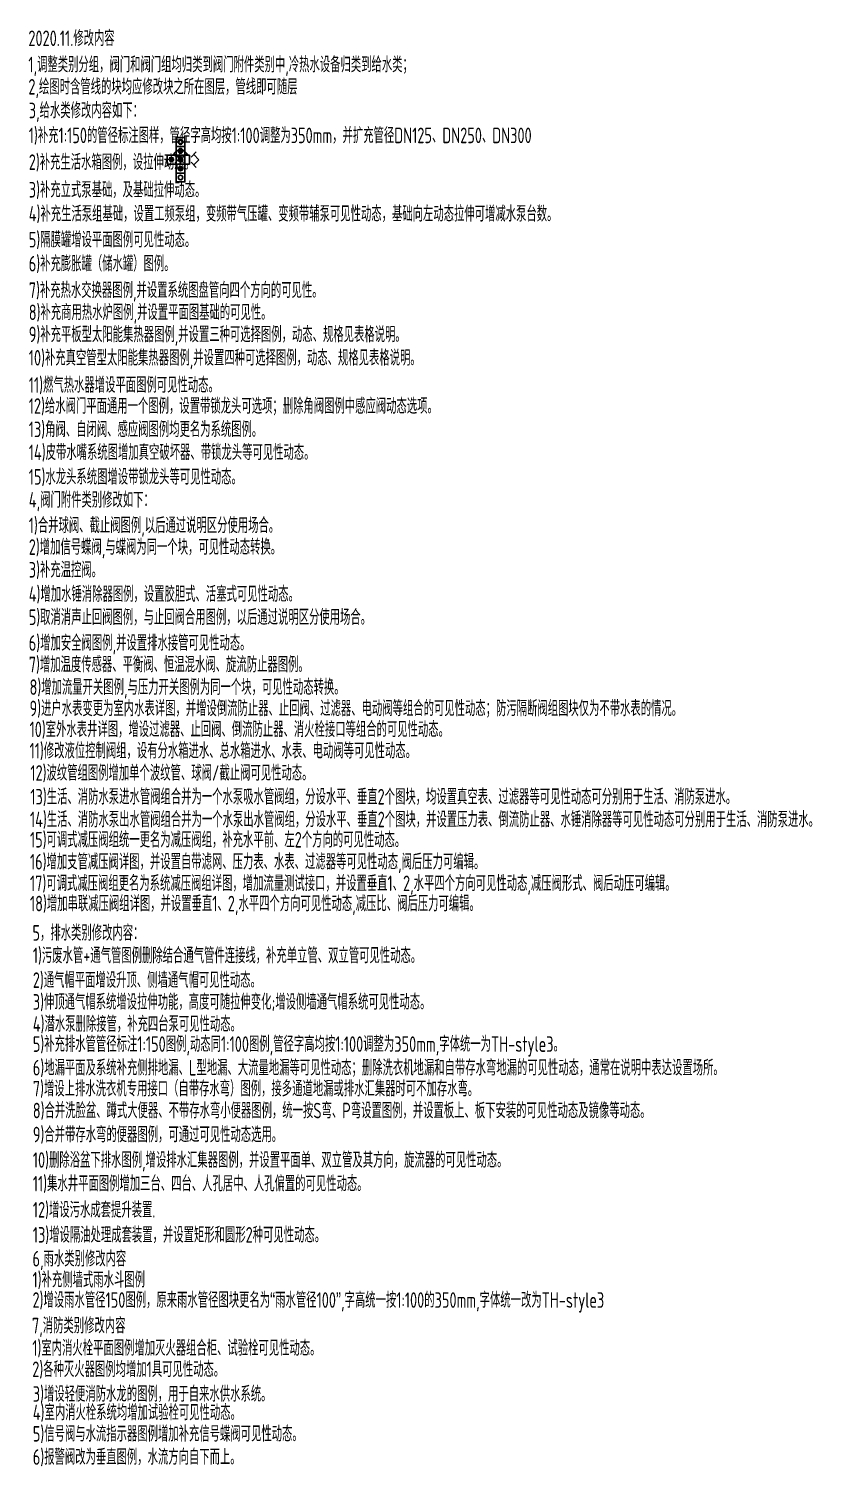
# Model space of a CAD drawing. Extents: x -84241 to 2571207, y -257003 to 1687411.
# Drawn here: x -3415 to 14223, y -29404 to 2947 of the extents above; entities that cross this region are included whole.
import ezdxf

# ---------------------------------------------------------------- set-up
doc = ezdxf.new("R2010")
doc.units = 0
doc.header["$LTSCALE"] = 1000
doc.layers.get('0').update_dxf_attribs({"linetype": 'CONTINUOUS'})
doc.layers.get('Defpoints').update_dxf_attribs({"linetype": 'CONTINUOUS'})
doc.layers.add('20200618更新内容', color=1, linetype='CONTINUOUS', plot=False)
doc.layers.add('W-辅助', color=253, linetype='CONTINUOUS', plot=False)
doc.layers.add('W-FRPT-NOTE', color=60, linetype='CONTINUOUS')
doc.layers.add('W-NOTE', color=40, linetype='CONTINUOUS')
doc.styles.add('TH-STYLE3', font='tssdeng.shx', dxfattribs={"width": 0.7, "bigfont": 'tssdchn.shx'})

# ---------------------------------------------------------------- blocks, each defined once
blk = doc.blocks.new('接驳预留')
for p, q in [((240, 59), (357, 176)), ((415, 0), (298, 117)), ((415, 0), (298, -117)), ((240, -59), (357, -176))]:
    blk.add_line(p, q)
blk.add_lwpolyline([(200, 100), (200, -100), (0, -100), (0, 100)], close=True)
blk = doc.blocks.new('水泵接合器接口')
for p, q in [((-71, 212), (-212, 71)), ((0, 0), (-141, 141)), ((0, 0), (141, 141)), ((71, 212), (212, 71))]:
    blk.add_line(p, q)
blk = doc.blocks.new('*U548')
at = {"layer": 'W-辅助'}
blk.add_lwpolyline([(-100, -100), (100, -100), (100, 100), (-100, 100)], close=True, dxfattribs=at)
at = {"layer": 'W-辅助', "color": 2}
blk.add_circle((0, 0), 50, dxfattribs=at)
blk = doc.blocks.new('*U528')
at = {"layer": 'W-辅助'}
blk.add_lwpolyline([(-100, -100), (100, -100), (100, 100), (-100, 100)], close=True, dxfattribs=at)
at = {"layer": 'W-辅助', "color": 1}
for radius in [55, 38.5]:
    blk.add_circle((0, 0), radius, dxfattribs=at)
blk = doc.blocks.new('*U530')
at = {"layer": 'W-辅助', "color": 1}
for p, q in [((-25, 0), (25, 0)), ((18, -18), (-18, 18)), ((-18, -18), (18, 18)), ((0, -25), (0, 25))]:
    blk.add_line(p, q, dxfattribs=at)
at = {"layer": 'W-辅助'}
blk.add_lwpolyline([(-100, 100), (100, 100), (100, -100), (-100, -100)], close=True, dxfattribs=at)
at = {"layer": 'W-辅助', "color": 1}
blk.add_circle((0, 0), 25, dxfattribs=at)
blk = doc.blocks.new('*U605')
at = {"layer": 'Defpoints', "color": 8}
blk.add_lwpolyline([(-100, -100), (100, -100), (100, 100), (-100, 100)], close=True, dxfattribs=at)
at = {"layer": 'W-辅助', "color": 1}
for p, q in [((-22, -39), (-22, 39)), ((0, -45), (0, 45)), ((22, -39), (22, 39))]:
    blk.add_line(p, q, dxfattribs=at)
blk.add_circle((0, 0), 45, dxfattribs=at)
blk = doc.blocks.new('*U551')
at = {"layer": 'W-FRPT-NOTE'}
for name, p in [('*U605', (-200, 0)), ('*U528', (0, 200)), ('*U530', (0, 0))]:
    blk.add_blockref(name, p, dxfattribs=at)
blk = doc.blocks.new('冷凝+地漏-AI-1')
at = {"layer": 'W-FRPT-NOTE'}
for name, p in [('*U530', (0, 0)), ('*U605', (0, -200))]:
    blk.add_blockref(name, p, dxfattribs=at)
blk = doc.blocks.new('*U529')
at = {"layer": 'W-辅助', "color": 1}
for p, q in [((-37.5, 0), (37.5, 0)), ((0, -37.5), (0, 37.5))]:
    blk.add_line(p, q, dxfattribs=at)
at = {"layer": 'W-辅助'}
blk.add_lwpolyline([(-100, -100), (100, -100), (100, 100), (-100, 100)], close=True, dxfattribs=at)
at = {"layer": 'W-辅助', "color": 1}
blk.add_circle((0, 0), 37.5, dxfattribs=at)
blk = doc.blocks.new('阳台+冷凝+地漏-AI-1')
at = {"layer": 'W-FRPT-NOTE'}
for name, p in [('*U605', (-200, 0)), ('*U529', (0, 200)), ('*U530', (0, 0))]:
    blk.add_blockref(name, p, dxfattribs=at)
blk = doc.blocks.new('*U534')
at = {"layer": 'W-辅助'}
blk.add_lwpolyline([(-100, -100), (100, -100), (100, 100), (-100, 100)], close=True, dxfattribs=at)
at = {"layer": 'W-辅助', "color": 1}
for radius in [55, 38.5]:
    blk.add_circle((0, 0), radius, dxfattribs=at)
blk = doc.blocks.new('*U535')
at = {"layer": 'W-FRPT-NOTE'}
for name, p in [('*U534', (0, 400)), ('*U605', (-200, 0)), ('*U529', (0, 0))]:
    blk.add_blockref(name, p, dxfattribs=at)
blk = doc.blocks.new('阳台+地漏-AI-1')
at = {"layer": 'W-FRPT-NOTE'}
for name, p in [('*U529', (0, 0)), ('*U605', (0, -200))]:
    blk.add_blockref(name, p, dxfattribs=at)
blk = doc.blocks.new('*U550')
at = {"layer": 'W-辅助'}
blk.add_lwpolyline([(-100, -100), (100, -100), (100, 100), (-100, 100)], close=True, dxfattribs=at)
at = {"layer": 'W-辅助', "color": 5}
blk.add_circle((0, 0), 50, dxfattribs=at)
blk = doc.blocks.new('*U539')
at = {"layer": 'W-FRPT-NOTE'}
for name, p in [('*U548', (0, 0)), ('*U550', (0, -200))]:
    blk.add_blockref(name, p, dxfattribs=at)
blk = doc.blocks.new('*U549')
at = {"layer": 'W-辅助'}
blk.add_lwpolyline([(-100, -100), (100, -100), (100, 100), (-100, 100)], close=True, dxfattribs=at)
at = {"layer": 'W-辅助', "color": 4}
blk.add_circle((0, 0), 50, dxfattribs=at)
blk = doc.blocks.new('*U540')
at = {"layer": 'W-FRPT-NOTE'}
for name, p in [('*U549', (0, 0)), ('*U550', (0, -200)), ('*U548', (0, -400))]:
    blk.add_blockref(name, p, dxfattribs=at)

msp = doc.modelspace()

# ---------------------------------------------------------------- block references
msp.add_blockref('接驳预留', (0, 0))
at = {"layer": 'W-FRPT-NOTE'}
for name in ['*U535', '*U551', '阳台+冷凝+地漏-AI-1', '水泵接合器接口', '*U548', '冷凝+地漏-AI-1', '阳台+地漏-AI-1', '*U539', '*U540']:
    msp.add_blockref(name, (0, 0), dxfattribs=at)

# ---------------------------------------------------------------- texts
at = {"layer": '20200618更新内容', "color": 7, "style": 'TH-STYLE3', "width": 0.7}
for s, p in [('2020.11.修改内容', (-3423.7688, 2557.4069)), ('1,调整类别分组，阀门和阀门组均归类到阀门附件类别中,冷热水设备归类到给水类；', (-3423.7688, 1966.1627)), ('2,绘图时含管线的块均应修改块之所在图层，管线即可随层', (-3423.7688, 1465.6308))]:
    msp.add_text(s, height=350, dxfattribs=at).set_placement(p)
at = {"layer": '20200618更新内容', "color": 3, "style": 'TH-STYLE3', "width": 0.7}
for s, p in [('3,给水类修改内容如下：', (-3414.6606, 932.4696)), ('1)补充1:150的管径标注图样，管径字高均按1:100调整为350mm，并扩充管径DN125、DN250、DN300', (-3414.6606, 371.6675)), ('2)补充生活水箱图例，设拉伸动态。', (-3414.6606, -229.7232)), ('3)补充立式泵基础，及基础拉伸动态。', (-3414.6606, -852.5765)), ('4)补充生活泵组基础，设置工频泵组，变频带气压罐、变频带辅泵可见性动态，基础向左动态拉伸可增减水泵台数。', (-3414.6606, -1392.8236)), ('5)隔膜罐增设平面图例可见性动态。', (-3414.6606, -1974.9597)), ('6)补充膨胀罐（储水罐）图例。', (-3414.6606, -2515.2071)), ('7)补充热水交换器图例,并设置系统图盘管向四个方向的可见性。', (-3414.6606, -3112.3225)), ('8)补充商用热水炉图例,并设置平面图基础的可见性。', (-3414.6606, -3609.9188)), ('9)补充平板型太阳能集热器图例,并设置三种可选择图例，动态、规格见表格说明。', (-3414.6606, -4107.515)), ('10)补充真空管型太阳能集热器图例,并设置四种可选择图例，动态、规格见表格说明。', (-3414.6606, -4633.5453)), ('11)燃气热水器增设平面图例可见性动态。', (-3414.6606, -5244.8781)), ('12)给水阀门平面通用一个图例，设置带锁龙头可选项；删除角阀图例中感应阀动态选项。', (-3414.6606, -5718.6566)), ('13)角阀、自闭阀、感应阀图例均更名为系统图例。', (-3414.6606, -6243.733)), ('14)皮带水嘴系统图增加真空破坏器、带锁龙头等可见性动态。', (-3414.6606, -6760.2086)), ('15)水龙头系统图增设带锁龙头等可见性动态。', (-3414.6606, -7313.0852))]:
    msp.add_text(s, height=350, dxfattribs=at).set_placement(p)
at = {"layer": '20200618更新内容', "color": 4, "style": 'TH-STYLE3', "width": 0.7}
for s, p in [('5，排水类别修改内容：', (-3330.6, -17574.8242)), ('1)污废水管+通气管图例删除结合通气管件连接线，补充单立管、双立管可见性动态。', (-3323.6198, -18083.9633)), ('2)通气帽平面增设升顶、侧墙通气帽可见性动态。', (-3323.6198, -18637.6825)), ('3)伸顶通气帽系统增设拉伸功能，高度可随拉伸变化;增设侧墙通气帽系统可见性动态。', (-3323.6198, -19129.571)), ('4)潜水泵删除接管，补充四台泵可见性动态。', (-3323.6198, -19626.9043)), ('5)补充排水管管径标注1:150图例,动态同1:100图例,管径字高均按1:100调整为350mm,字体统一为TH-style3。', (-3323.6198, -20078.0678)), ('6)地漏平面及系统补充侧排地漏、L型地漏、大流量地漏等可见性动态；删除洗衣机地漏和自带存水弯地漏的可见性动态，通常在说明中表达设置场所。', (-3323.6198, -20609.9265)), ('7)增设上排水洗衣机专用接口（自带存水弯）图例，接多通道地漏或排水汇集器时可不加存水弯。', (-3323.6198, -21080.133)), ('8)合并洗脸盆、蹲式大便器、不带存水弯小便器图例，统一按S弯、P弯设置图例，并设置板上、板下安装的可见性动态及镜像等动态。', (-3323.6198, -21573.6479)), ('9)合并带存水弯的便器图例，可通过可见性动态选用。', (-3323.6198, -22113.0677)), ('10)删除浴盆下排水图例,增设排水汇集器图例，并设置平面单、双立管及其方向，旋流器的可见性动态。', (-3323.6198, -22686.4882)), ('11)集水井平面图例增加三台、四台、人孔居中、人孔偏置的可见性动态。', (-3323.6198, -23218.3344)), ('12)增设污水成套提升装置.', (-3323.6198, -23807.9688)), ('13)增设隔油处理成套装置，并设置矩形和圆形2种可见性动态。', (-3323.6198, -24371.3974))]:
    msp.add_text(s, height=350, dxfattribs=at).set_placement(p)
at = {"layer": '20200618更新内容', "color": 60, "style": 'TH-STYLE3', "width": 0.7}
for s, p in [('6,雨水类别修改内容', (-3330.6, -24908.4985)), ('1)补充侧墙式雨水斗图例', (-3330.6, -25381.177)), ('2)增设雨水管径150图例，原来雨水管径图块更名为“雨水管径100”,字高统一按1:100的350mm,字体统一改为TH-style3', (-3330.6, -25838.0996))]:
    msp.add_text(s, height=350, dxfattribs=at).set_placement(p)
at = {"layer": '20200618更新内容', "color": 1, "style": 'TH-STYLE3', "width": 0.7}
for s, p in [('7,消防类别修改内容', (-3342.7775, -26412.6999)), ('1)室内消火栓平面图例增加灭火器组合柜、试验栓可见性动态。', (-3335.7973, -26918.0956)), ('2)各种灭火器图例均增加1具可见性动态。', (-3335.7973, -27396.7285)), ('3)增设轻便消防水龙的图例，用于自来水供水系统。', (-3323.6198, -27952.5552)), ('4)室内消火栓系统均增加试验栓可见性动态。', (-3323.6198, -28368.0076)), ('5)信号阀与水流指示器图例增加补充信号蝶阀可见性动态。', (-3323.6198, -28848.4184)), ('6)报警阀改为垂直图例，水流方向自下而上。', (-3323.6198, -29369.4626))]:
    msp.add_text(s, height=350, dxfattribs=at).set_placement(p)
at = {"layer": 'W-NOTE', "style": 'TH-STYLE3', "width": 0.7}
for s, p in [('4,阀门附件类别修改如下：', (-3414.6606, -7830.2171)), ('1)合并球阀、截止阀图例,以后通过说明区分使用场合。', (-3414.6606, -8404.8146)), ('2)增加信号蝶阀,与蝶阀为同一个块，可见性动态转换。', (-3414.6606, -8892.5557)), ('3)补充温控阀。', (-3414.6606, -9404.8395)), ('4)增加水锤消除器图例，设置胶胆式、活塞式可见性动态。', (-3414.6606, -9951.5337)), ('5)取消消声止回阀图例，与止回阀合用图例，以后通过说明区分使用场合。', (-3414.6606, -10471.2217)), ('6)增加安全阀图例,并设置排水接管可见性动态。', (-3414.6606, -11050.6723)), ('7)增加温度传感器、平衡阀、恒温混水阀、旋流防止器图例。', (-3414.6606, -11535.3857)), ('8)增加流量开关图例,与压力开关图例为同一个块，可见性动态转换。', (-3397.3356, -12044.9997)), ('9)进户水表变更为室内水表详图，并增设倒流防止器、止回阀、过滤器、电动阀等组合的可见性动态；防污隔断阀组图块仅为不带水表的情况。', (-3397.3356, -12523.9288)), ('10)室外水表井详图，增设过滤器、止回阀、倒流防止器、消火栓接口等组合的可见性动态。', (-3397.3356, -12995.3316)), ('11)修改液位控制阀组，设有分水箱进水、总水箱进水、水表、电动阀等可见性动态。', (-3397.3356, -13476.9695)), ('12)波纹管组图例增加单个波纹管、球阀/截止阀可见性动态。', (-3378.8357, -13976.0592)), ('13)生活、消防水泵进水管阀组合并为一个水泵吸水管阀组，分设水平、垂直2个图块，均设置真空表、过滤器等可见性动态可分别用于生活、消防泵进水。', (-3378.8357, -14512.1185)), ('14)生活、消防水泵出水管阀组合并为一个水泵出水管阀组，分设水平、垂直2个图块，并设置压力表、倒流防止器、水锤消除器等可见性动态可分别用于生活、消防泵进水。', (-3388.3014, -15022.8478)), ('15)可调式减压阀组统一更名为减压阀组，补充水平前、左2个方向的可见性动态。', (-3388.3014, -15479.3767)), ('16)增加支管减压阀详图，并设置自带滤网、压力表、水表、过滤器等可见性动态,阀后压力可编辑。', (-3388.3014, -15974.3065)), ('17)可调式减压阀组更名为系统减压阀组详图，增加流量测试接口，并设置垂直1、2,水平四个方向可见性动态,减压阀形式、阀后动压可编辑。', (-3388.3014, -16460.3304)), ('18)增加串联减压阀组详图，并设置垂直1、2,水平四个方向可见性动态,减压比、阀后压力可编辑。', (-3388.3014, -16915.8991))]:
    msp.add_text(s, height=350, dxfattribs=at).set_placement(p)

doc.saveas('drawing.dxf')
